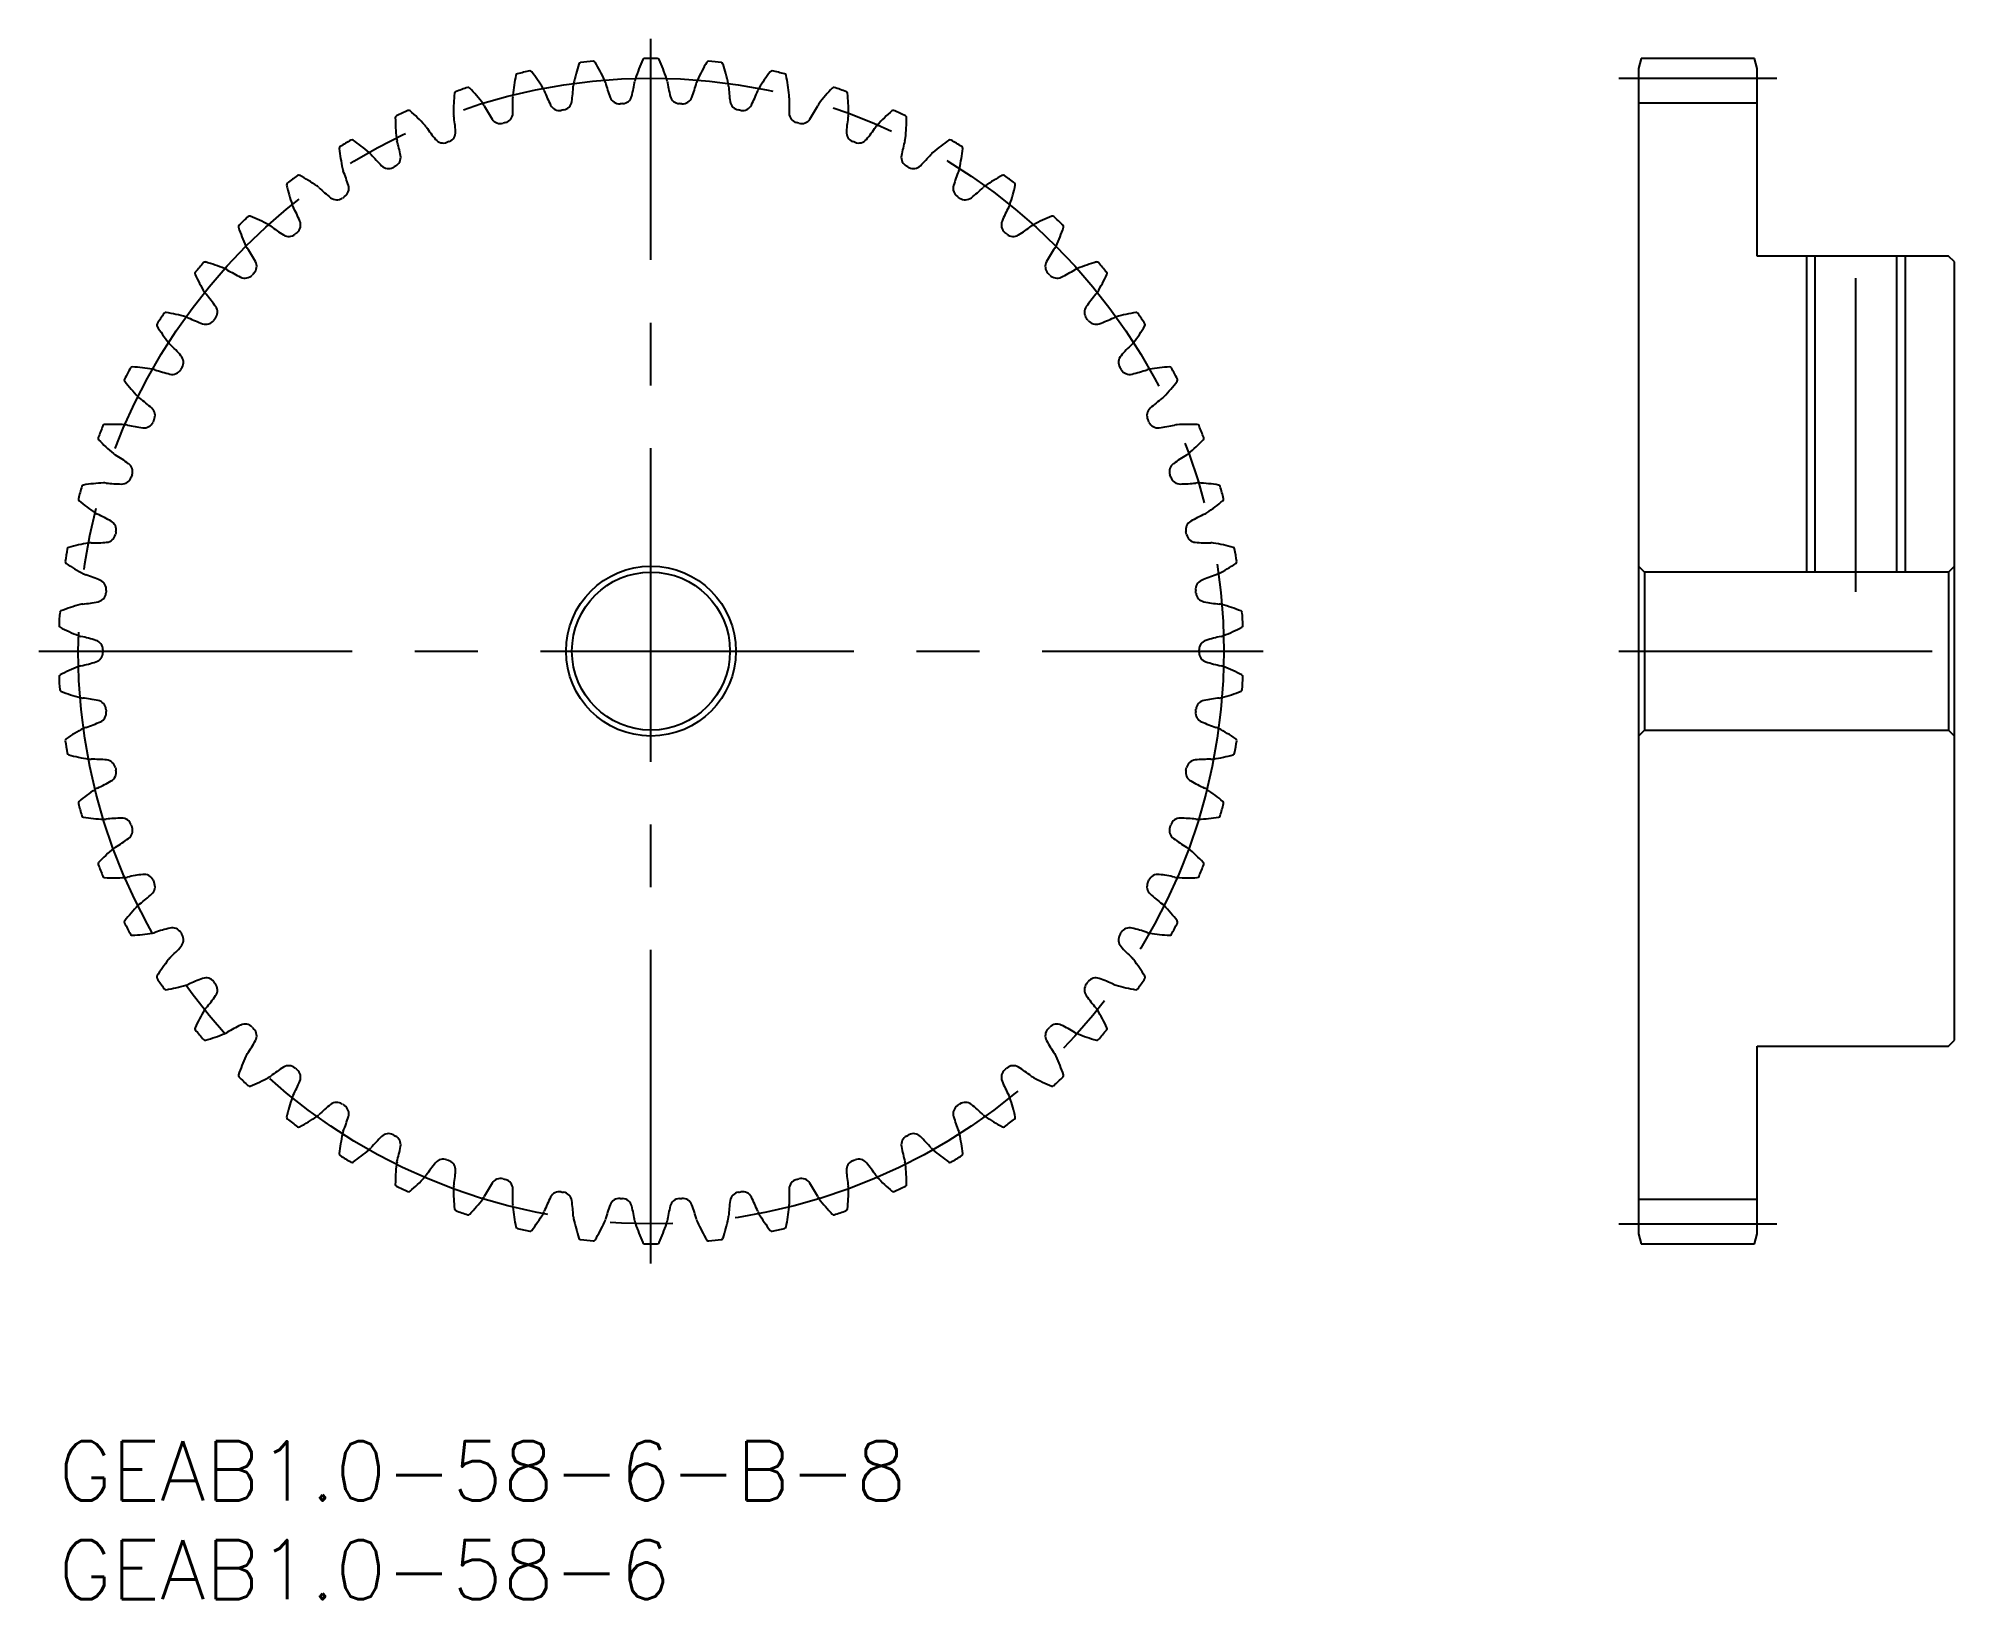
# Model space of a CAD drawing. Extents: x -1 to 97, y -8 to 71.
import ezdxf

# ---------------------------------------------------------------- set-up
doc = ezdxf.new("R2010")
doc.units = 0
doc.header["$LTSCALE"] = 0.5
doc.linetypes.add('CENTER', pattern=[50.8, 31.75, -6.35, 6.35, -6.35])
for name, color, linetype in [('MSM_CENTER', 1, 'CENTER'), ('MSM_CONTINUOUS', 7, 'CONTINUOUS'), ('MSM_NARROW', 5, 'CONTINUOUS'), ('MSM_PART_NUMBER', 7, 'CONTINUOUS')]:
    doc.layers.add(name, color=color, linetype=linetype)
doc.styles.get("Standard").update_dxf_attribs({"font": 'txt.shx', "height": 2, "bigfont": 'bigfont.shx'})

# ---------------------------------------------------------------- blocks, each defined once
blk = doc.blocks.new('*U3')
at = {"layer": 'MSM_PART_NUMBER'}
blk.add_text('GEAB1.0-58-6-B-8', height=3, dxfattribs=at).set_placement((0, -3))
blk = doc.blocks.new('*U4')
at = {"layer": 'MSM_PART_NUMBER'}
blk.add_text('GEAB1.0-58-6', height=3, dxfattribs=at).set_placement((0, -8))

msp = doc.modelspace()

# ---------------------------------------------------------------- linework, layer by layer
at = {"layer": 'MSM_CENTER'}
for p, q in [((30, 9), (30, 71)), ((79, 69), (87, 69)), ((91, 43), (91, 61)), ((-1, 40), (61, 40)), ((79, 40), (97, 40)), ((79, 11), (87, 11))]:
    msp.add_line(p, q, dxfattribs=at)
msp.add_circle((30, 40), 29, dxfattribs=at)
at = {"layer": 'MSM_CONTINUOUS'}
for p, q in [((80.134, 70), (80, 69.5)), ((85.866, 70), (80.134, 70)), ((86, 69.5), (85.866, 70)), ((80, 69.5), (80, 10.5)), ((86, 60), (86, 69.5)), ((80, 67.75), (86, 67.75)), ((95.7, 60), (86, 60)), ((88.933, 60), (88.933, 44)), ((93.067, 60), (93.067, 44)), ((96, 59.7), (95.7, 60)), ((96, 20.3), (96, 59.7)), ((80, 44.3), (80.3, 44)), ((95.7, 44), (96, 44.3)), ((95.7, 44), (80.3, 44)), ((80.3, 44), (80.3, 36)), ((95.7, 44), (95.7, 36)), ((80.3, 36), (80, 35.7)), ((80.3, 36), (95.7, 36)), ((96, 35.7), (95.7, 36)), ((86, 10.5), (86, 20)), ((86, 20), (95.7, 20)), ((95.7, 20), (96, 20.3)), ((80, 12.25), (86, 12.25)), ((80, 10.5), (80.134, 10)), ((80.134, 10), (85.866, 10)), ((85.866, 10), (86, 10.5))]:
    msp.add_line(p, q, dxfattribs=at)
for radius in [4.3, 4]:
    msp.add_circle((30, 40), radius, dxfattribs=at)
for centre, radius, start, end in [((35.532, 66.685), 9.667, 161.70237, 167.75862), ((26.449, 69.688), 0.1, 96.82086, 161.70237), ((30, 40), 30, 95.59294, 96.82086), ((27.086, 69.758), 0.1, 30.71142, 95.59294), ((18.861, 64.872), 9.667, 24.65517, 30.71142), ((38.385, 65.93), 9.667, 155.49548, 161.55172), ((29.68, 69.898), 0.1, 90.61396, 155.49548), ((30, 40), 30, 89.38604, 90.61396), ((30.32, 69.898), 0.1, 24.50452, 89.38604), ((21.615, 65.93), 9.667, 18.44828, 24.50452), ((41.139, 64.872), 9.667, 149.28858, 155.34483), ((32.914, 69.758), 0.1, 84.40706, 149.28858), ((30, 40), 30, 83.17914, 84.40706), ((33.551, 69.688), 0.1, 18.29763, 83.17914), ((24.468, 66.685), 9.667, 12.24138, 18.29763), ((32.614, 67.127), 9.667, 167.90927, 173.96552), ((23.26, 69.13), 0.1, 103.02775, 167.90927), ((30, 40), 30, 101.79983, 103.02775), ((23.886, 69.268), 0.1, 36.91832, 101.79983), ((16.237, 63.522), 9.667, 30.86207, 36.91832), ((17.157, 69.076), 8.923, 351.89539, 356.95584), ((26.894, 68.559), 0.828, 167.75862, 177.00595), ((26.894, 68.559), 0.828, 15.40785, 24.65517), ((36.292, 71.157), 8.923, 195.45795, 200.5184), ((20.376, 70.294), 8.923, 345.6885, 350.74894), ((30, 68.727), 0.828, 161.55172, 170.79905), ((30, 68.727), 0.828, 9.20095, 18.44828), ((39.624, 70.294), 8.923, 189.25106, 194.3115), ((23.708, 71.157), 8.923, 339.4816, 344.54205), ((33.106, 68.559), 0.828, 155.34483, 164.59215), ((33.106, 68.559), 0.828, 2.99405, 12.24138), ((42.843, 69.076), 8.923, 183.04416, 188.10461), ((43.763, 63.522), 9.667, 143.08168, 149.13793), ((36.114, 69.268), 0.1, 78.20017, 143.08168), ((30, 40), 30, 76.97225, 78.20017), ((36.74, 69.13), 0.1, 12.09073, 76.97225), ((27.386, 67.127), 9.667, 6.03448, 12.09073), ((29.666, 67.25), 9.667, 174.11616, 180.17241), ((20.15, 68.231), 0.1, 109.23465, 174.11616), ((30, 40), 30, 108.00673, 109.23465), ((20.757, 68.436), 0.1, 43.12521, 108.00673), ((13.775, 61.896), 9.667, 37.06897, 43.12521), ((20.827, 67.224), 0.828, 27.82164, 37.06897), ((23.824, 68.056), 0.828, 173.96552, 183.21284), ((14.088, 67.517), 8.923, 358.10229, 3.16274), ((23.824, 68.056), 0.828, 21.61474, 30.86207), ((32.887, 71.655), 8.923, 201.66485, 206.7253), ((25.364, 67.867), 0.5, 206.7253, 279.4462), ((25.496, 67.889), 0.5, 279.1745, 351.89539), ((28.404, 68.205), 0.5, 200.51841, 273.2393), ((30, 40), 27.75, 92.9676, 93.2393), ((28.537, 68.212), 0.5, 272.96759, 345.6885), ((31.463, 68.212), 0.5, 194.31149, 267.0324), ((30, 40), 27.75, 86.7607, 87.0324), ((31.596, 68.205), 0.5, 266.76068, 339.4816), ((34.504, 67.889), 0.5, 188.10462, 260.82551), ((34.636, 67.867), 0.5, 260.55379, 333.2747), ((27.113, 71.655), 8.923, 333.2747, 338.33515), ((36.176, 68.056), 0.828, 149.13793, 158.38526), ((45.912, 67.517), 8.923, 176.83726, 181.89771), ((36.176, 68.056), 0.828, 356.78716, 6.03448), ((39.173, 67.224), 0.828, 142.93103, 152.17836), ((46.225, 61.896), 9.667, 136.87479, 142.93103), ((39.243, 68.436), 0.1, 71.99327, 136.87479), ((30, 40), 30, 70.76535, 71.99327), ((39.85, 68.231), 0.1, 5.88384, 70.76535), ((30.334, 67.25), 9.667, 359.82759, 5.88384), ((17.155, 67), 0.1, 115.44155, 180.32306), ((26.722, 67.054), 9.667, 180.32306, 186.37931), ((30, 40), 30, 114.21363, 115.44155), ((17.737, 67.269), 0.1, 49.33211, 114.21363), ((11.502, 60.013), 9.667, 43.27586, 49.33211), ((20.827, 67.224), 0.828, 180.17241, 189.41974), ((11.207, 65.635), 8.923, 4.30919, 9.36963), ((29.447, 71.781), 8.923, 207.87175, 212.93219), ((22.378, 67.202), 0.5, 212.9322, 285.65309), ((30, 40), 27.75, 105.38139, 105.65309), ((22.507, 67.238), 0.5, 285.3814, 358.10231), ((30, 40), 27.75, 99.17449, 99.4462), ((30, 40), 27.75, 80.5538, 80.82551), ((37.493, 67.238), 0.5, 181.89772, 254.61861), ((30, 40), 27.75, 74.34691, 74.61861), ((37.622, 67.202), 0.5, 254.34689, 327.06781), ((30.553, 71.781), 8.923, 327.06781, 332.12825), ((48.793, 65.635), 8.923, 170.63037, 175.69081), ((39.173, 67.224), 0.828, 350.58026, 359.82759), ((48.498, 60.013), 9.667, 130.66789, 136.72414), ((42.263, 67.269), 0.1, 65.78637, 130.66789), ((30, 40), 30, 64.55845, 65.78637), ((33.278, 67.054), 9.667, 353.62069, 359.67694), ((42.845, 67), 0.1, 359.67694, 64.55845), ((30, 40), 30, 120.42052, 121.64844), ((14.86, 65.784), 0.1, 55.53901, 120.42052), ((9.447, 57.896), 9.667, 49.48276, 55.53901), ((17.938, 66.072), 0.828, 186.37931, 195.62664), ((8.545, 63.453), 8.923, 10.51609, 15.57653), ((17.938, 66.072), 0.828, 34.02854, 43.27586), ((26.014, 71.535), 8.923, 214.07864, 219.13909), ((19.481, 66.219), 0.5, 219.1391, 291.85999), ((30, 40), 27.75, 111.58829, 111.85999), ((19.606, 66.268), 0.5, 291.58828, 4.30921), ((40.394, 66.268), 0.5, 175.69082, 248.41171), ((30, 40), 27.75, 68.14001, 68.41171), ((40.519, 66.219), 0.5, 248.14, 320.86091), ((33.986, 71.535), 8.923, 320.86091, 325.92136), ((42.062, 66.072), 0.828, 136.72414, 145.97146), ((51.455, 63.453), 8.923, 164.42347, 169.48392), ((42.062, 66.072), 0.828, 344.37336, 353.62069), ((50.553, 57.896), 9.667, 124.46099, 130.51724), ((45.14, 65.784), 0.1, 59.57948, 124.46099), ((30, 40), 30, 58.35156, 59.57948), ((14.311, 65.453), 0.1, 121.64844, 186.52996), ((23.816, 66.541), 9.667, 186.52996, 192.58621), ((15.189, 64.615), 0.828, 40.23543, 49.48276), ((22.628, 70.92), 8.923, 220.28554, 225.34599), ((16.827, 64.991), 0.5, 297.79517, 10.5161), ((43.173, 64.991), 0.5, 169.48392, 242.20482), ((37.372, 70.92), 8.923, 314.65402, 319.71446), ((44.811, 64.615), 0.828, 130.51724, 139.76457), ((36.184, 66.541), 9.667, 347.41379, 353.47004), ((45.689, 65.453), 0.1, 353.47004, 58.35156), ((30, 40), 30, 126.62742, 127.85534), ((12.161, 63.996), 0.1, 61.7459, 126.62742), ((7.633, 55.569), 9.667, 55.68966, 61.7459), ((15.189, 64.615), 0.828, 192.58621, 201.83353), ((6.135, 60.996), 8.923, 16.72298, 21.78343), ((16.708, 64.928), 0.5, 225.34599, 298.06689), ((30, 40), 27.75, 117.79518, 118.06689), ((30, 40), 27.75, 61.93311, 62.20482), ((43.292, 64.928), 0.5, 241.9331, 314.65402), ((53.865, 60.996), 8.923, 158.21657, 163.27702), ((44.811, 64.615), 0.828, 338.16647, 347.41379), ((52.367, 55.569), 9.667, 118.2541, 124.31034), ((47.839, 63.996), 0.1, 53.37258, 118.2541), ((30, 40), 30, 52.14466, 53.37258), ((11.651, 63.608), 0.1, 127.85534, 192.73685), ((20.983, 65.717), 9.667, 192.73685, 198.7931), ((12.615, 62.87), 0.828, 46.44233, 55.68966), ((19.328, 69.941), 8.923, 226.49244, 231.55288), ((14.091, 63.345), 0.5, 231.55289, 304.27378), ((30, 40), 27.75, 124.00208, 124.27378), ((14.202, 63.42), 0.5, 304.00207, 16.723), ((45.798, 63.42), 0.5, 163.27702, 235.99792), ((30, 40), 27.75, 55.72622, 55.99792), ((45.909, 63.345), 0.5, 235.7262, 308.44712), ((40.672, 69.941), 8.923, 308.44712, 313.50756), ((47.385, 62.87), 0.828, 124.31034, 133.55767), ((39.017, 65.717), 9.667, 341.2069, 347.26315), ((48.349, 63.608), 0.1, 347.26315, 52.14466), ((30, 40), 30, 132.83432, 134.06224), ((9.672, 61.926), 0.1, 67.9528, 132.83432), ((6.081, 53.059), 9.667, 61.89655, 67.9528), ((12.615, 62.87), 0.828, 198.7931, 208.04043), ((4.005, 58.293), 8.923, 22.92988, 27.99032), ((11.762, 61.574), 0.5, 310.20896, 22.9299), ((48.238, 61.574), 0.5, 157.07013, 229.79102), ((55.995, 58.293), 8.923, 152.00968, 157.07012), ((47.385, 62.87), 0.828, 331.95957, 341.2069), ((53.919, 53.059), 9.667, 112.0472, 118.10345), ((50.328, 61.926), 0.1, 47.16568, 112.0472), ((30, 40), 30, 45.93776, 47.16568), ((9.206, 61.486), 0.1, 134.06224, 198.94375), ((18.255, 64.591), 9.667, 198.94375, 205), ((10.244, 60.856), 0.828, 52.64923, 61.89655), ((16.154, 68.612), 8.923, 232.69933, 237.75978), ((11.66, 61.488), 0.5, 237.75979, 310.48068), ((30, 40), 27.75, 130.20898, 130.48068), ((30, 40), 27.75, 49.51932, 49.79102), ((48.34, 61.488), 0.5, 229.51931, 302.24022), ((43.846, 68.612), 8.923, 302.24022, 307.30067), ((49.756, 60.856), 0.828, 118.10345, 127.35077), ((41.745, 64.591), 9.667, 335, 341.05625), ((50.794, 61.486), 0.1, 341.05625, 45.93776), ((10.244, 60.856), 0.828, 205, 214.24732), ((2.18, 55.375), 8.923, 29.13677, 34.19722), ((57.82, 55.375), 8.923, 145.80278, 150.86323), ((49.756, 60.856), 0.828, 325.75268, 335), ((7.005, 59.112), 0.1, 140.26913, 205.15065), ((15.665, 63.177), 9.667, 205.15065, 211.2069), ((30, 40), 30, 139.04121, 140.26913), ((7.42, 59.6), 0.1, 74.1597, 139.04121), ((4.809, 50.397), 9.667, 68.10345, 74.1597), ((8.105, 58.598), 0.828, 58.85612, 68.10345), ((13.141, 66.947), 8.923, 238.90623, 243.96667), ((9.445, 59.379), 0.5, 243.96668, 316.68758), ((30, 40), 27.75, 136.41587, 136.68758), ((9.537, 59.476), 0.5, 316.41586, 29.13679), ((50.463, 59.476), 0.5, 150.86324, 223.58413), ((30, 40), 27.75, 43.31242, 43.58413), ((50.555, 59.379), 0.5, 223.31241, 296.03333), ((46.859, 66.947), 8.923, 296.03333, 301.09377), ((51.895, 58.598), 0.828, 111.89655, 121.14388), ((55.191, 50.397), 9.667, 105.8403, 111.89655), ((52.58, 59.6), 0.1, 40.95879, 105.8403), ((44.335, 63.177), 9.667, 328.7931, 334.84935), ((30, 40), 30, 39.73087, 40.95879), ((52.995, 59.112), 0.1, 334.84935, 39.73087), ((8.105, 58.598), 0.828, 211.2069, 220.45422), ((0.68, 52.277), 8.923, 35.34367, 40.40412), ((59.32, 52.277), 8.923, 139.59588, 144.65633), ((51.895, 58.598), 0.828, 319.54578, 328.7931), ((30, 40), 30, 145.24811, 146.47603), ((5.433, 57.044), 0.1, 80.36659, 145.24811), ((3.832, 47.612), 9.667, 74.31034, 80.36659), ((6.223, 56.121), 0.828, 65.06302, 74.31034), ((10.327, 64.967), 8.923, 245.11313, 250.17357), ((30, 40), 27.75, 142.62277, 142.89447), ((7.551, 57.149), 0.5, 322.62276, 35.34369), ((52.449, 57.149), 0.5, 144.65634, 217.37723), ((30, 40), 27.75, 37.10553, 37.37723), ((49.673, 64.967), 8.923, 289.82643, 294.88687), ((53.777, 56.121), 0.828, 105.68966, 114.93698), ((56.168, 47.612), 9.667, 99.63341, 105.68966), ((54.567, 57.044), 0.1, 34.75189, 99.63341), ((30, 40), 30, 33.52397, 34.75189), ((5.074, 56.513), 0.1, 146.47603, 211.35754), ((13.243, 61.492), 9.667, 211.35754, 217.41379), ((7.47, 57.043), 0.5, 250.17358, 322.89447), ((52.53, 57.043), 0.5, 217.10551, 289.82643), ((46.757, 61.492), 9.667, 322.58621, 328.64246), ((54.926, 56.513), 0.1, 328.64246, 33.52397), ((6.223, 56.121), 0.828, 217.41379, 226.66112), ((-0.475, 49.035), 8.923, 41.55057, 46.61101), ((5.828, 54.622), 0.5, 328.82965, 41.55059), ((54.172, 54.622), 0.5, 138.44944, 211.17033), ((60.475, 49.035), 8.923, 133.38899, 138.44943), ((53.777, 56.121), 0.828, 313.33888, 322.58621), ((30, 40), 30, 151.45501, 152.68293), ((3.735, 54.288), 0.1, 86.57349, 151.45501), ((3.163, 44.738), 9.667, 80.51724, 86.57349), ((4.619, 53.456), 0.828, 71.26992, 80.51724), ((7.743, 62.693), 8.923, 251.32002, 256.38047), ((5.759, 54.507), 0.5, 256.38047, 329.10137), ((30, 40), 27.75, 148.82967, 149.10137), ((30, 40), 27.75, 30.89863, 31.17033), ((54.241, 54.507), 0.5, 210.89862, 283.61953), ((52.257, 62.693), 8.923, 283.61953, 288.67998), ((55.381, 53.456), 0.828, 99.48276, 108.73008), ((56.837, 44.738), 9.667, 93.42651, 99.48276), ((56.265, 54.288), 0.1, 28.54499, 93.42651), ((30, 40), 30, 27.31707, 28.54499), ((3.434, 53.722), 0.1, 152.68293, 217.56444), ((11.018, 59.554), 9.667, 217.56444, 223.62069), ((48.982, 59.554), 9.667, 316.37931, 322.43556), ((56.566, 53.722), 0.1, 322.43556, 27.31707), ((4.619, 53.456), 0.828, 223.62069, 232.86801), ((-1.273, 45.687), 8.923, 47.75746, 52.81791), ((4.389, 51.923), 0.5, 335.03655, 47.75746), ((55.611, 51.923), 0.5, 132.24255, 204.96344), ((61.273, 45.687), 8.923, 127.18209, 132.24254), ((55.381, 53.456), 0.828, 307.13199, 316.37931), ((30, 40), 30, 157.6619, 158.88982), ((2.344, 51.364), 0.1, 92.78039, 157.6619), ((2.808, 41.809), 9.667, 86.72414, 92.78039), ((3.313, 50.633), 0.828, 77.47681, 86.72414), ((5.42, 60.154), 8.923, 257.52692, 262.58736), ((4.333, 51.801), 0.5, 262.58737, 335.30827), ((30, 40), 27.75, 155.03656, 155.30827), ((30, 40), 27.75, 24.69173, 24.96344), ((55.667, 51.801), 0.5, 204.69172, 277.41264), ((54.58, 60.154), 8.923, 277.41264, 282.47308), ((56.687, 50.633), 0.828, 93.27586, 102.52319), ((57.192, 41.809), 9.667, 87.21961, 93.27586), ((57.656, 51.364), 0.1, 22.3381, 87.21961), ((30, 40), 30, 21.11018, 22.3381), ((2.107, 50.769), 0.1, 158.88982, 223.77134), ((9.015, 57.387), 9.667, 223.77134, 229.82759), ((3.313, 50.633), 0.828, 229.82759, 239.07491), ((56.687, 50.633), 0.828, 300.92509, 310.17241), ((50.985, 57.387), 9.667, 310.17241, 316.22866), ((57.893, 50.769), 0.1, 316.22866, 21.11018), ((-1.705, 42.272), 8.923, 53.96436, 59.0248), ((3.25, 49.084), 0.5, 341.24344, 53.96436), ((56.75, 49.084), 0.5, 126.03565, 198.75654), ((61.705, 42.272), 8.923, 120.9752, 126.03564), ((30, 40), 30, 163.8688, 165.09672), ((1.277, 48.307), 0.1, 98.98728, 163.8688), ((2.772, 38.858), 9.667, 92.93103, 98.98728), ((2.32, 47.685), 0.828, 83.68371, 92.93103), ((3.385, 57.378), 8.923, 263.73382, 268.79426), ((3.207, 48.957), 0.5, 268.79427, 341.51516), ((30, 40), 27.75, 161.24346, 161.51516), ((30, 40), 27.75, 18.48484, 18.75654), ((56.793, 48.957), 0.5, 198.48482, 271.20574), ((56.615, 57.378), 8.923, 271.20574, 276.26618), ((57.68, 47.685), 0.828, 87.06897, 96.31629), ((57.228, 38.858), 9.667, 81.01272, 87.06897), ((58.723, 48.307), 0.1, 16.1312, 81.01272), ((30, 40), 30, 14.90328, 16.1312), ((1.106, 47.69), 0.1, 165.09672, 229.97823), ((7.258, 55.016), 9.667, 229.97823, 236.03448), ((52.742, 55.016), 9.667, 303.96552, 310.02177), ((58.894, 47.69), 0.1, 310.02177, 14.90328), ((2.32, 47.685), 0.828, 236.03448, 245.28181), ((-1.765, 38.831), 8.923, 60.17126, 65.2317), ((2.425, 46.138), 0.5, 347.45034, 60.17126), ((57.575, 46.138), 0.5, 119.82875, 192.54964), ((61.765, 38.831), 8.923, 114.7683, 119.82874), ((57.68, 47.685), 0.828, 294.71819, 303.96552), ((30, 40), 30, 170.0757, 171.30362), ((0.547, 45.153), 0.1, 105.19418, 170.0757), ((3.055, 35.921), 9.667, 99.13793, 105.19418), ((1.651, 44.648), 0.828, 89.89061, 99.13793), ((1.662, 54.398), 8.923, 269.94071, 275.00116), ((2.396, 46.007), 0.5, 275.00116, 347.72206), ((30, 40), 27.75, 167.45036, 167.72206), ((30, 40), 27.75, 12.27794, 12.54964), ((57.604, 46.007), 0.5, 192.27793, 264.99884), ((58.338, 54.398), 8.923, 264.99884, 270.05929), ((58.349, 44.648), 0.828, 80.86207, 90.10939), ((56.945, 35.921), 9.667, 74.80582, 80.86207), ((59.453, 45.153), 0.1, 9.9243, 74.80582), ((30, 40), 30, 8.69638, 9.9243), ((0.444, 44.521), 0.1, 171.30362, 236.18513), ((5.768, 52.469), 9.667, 236.18513, 242.24138), ((54.232, 52.469), 9.667, 297.75862, 303.81487), ((59.556, 44.521), 0.1, 303.81487, 8.69638), ((1.651, 44.648), 0.828, 242.24138, 251.4887), ((-1.452, 35.404), 8.923, 66.37815, 71.4386), ((1.923, 43.121), 0.5, 353.65724, 66.37817), ((58.077, 43.121), 0.5, 113.62186, 186.34275), ((61.452, 35.404), 8.923, 108.5614, 113.62185), ((58.349, 44.648), 0.828, 288.5113, 297.75862), ((3.654, 33.032), 9.667, 105.34483, 111.40108), ((1.315, 41.555), 0.828, 96.0975, 105.34483), ((0.271, 51.25), 8.923, 276.14761, 281.20805), ((1.908, 42.988), 0.5, 281.20806, 353.92896), ((30, 40), 27.75, 173.65725, 173.92896), ((30, 40), 27.75, 6.07105, 6.34275), ((58.092, 42.988), 0.5, 186.07103, 258.79195), ((59.729, 51.25), 8.923, 258.79195, 263.85239), ((58.685, 41.555), 0.828, 74.65517, 83.9025), ((56.346, 33.032), 9.667, 68.59892, 74.65517), ((30, 40), 30, 176.28259, 177.51051), ((0.128, 41.299), 0.1, 177.51051, 242.39203), ((0.163, 41.939), 0.1, 111.40108, 176.28259), ((4.562, 49.776), 9.667, 242.39203, 248.44828), ((55.438, 49.776), 9.667, 291.55172, 297.60797), ((59.837, 41.939), 0.1, 3.71741, 68.59892), ((59.872, 41.299), 0.1, 297.60797, 2.48949), ((30, 40), 30, 2.48949, 3.71741), ((1.315, 41.555), 0.828, 248.44828, 257.6956), ((-0.771, 32.03), 8.923, 72.58505, 77.64549), ((1.75, 40.067), 0.5, 359.86414, 72.58507), ((58.25, 40.067), 0.5, 107.41496, 180.13585), ((60.771, 32.03), 8.923, 102.35451, 107.41495), ((58.685, 41.555), 0.828, 282.3044, 291.55172), ((4.562, 30.224), 9.667, 111.55172, 117.60797), ((1.315, 38.445), 0.828, 102.3044, 111.55172), ((-0.771, 47.97), 8.923, 282.35451, 287.41495), ((1.75, 39.933), 0.5, 287.41495, 0.13585), ((30, 40), 27.75, 179.86415, 180.13585), ((30, 40), 27.75, 359.86415, 0.13585), ((58.25, 39.933), 0.5, 179.86413, 252.58505), ((60.771, 47.97), 8.923, 252.58505, 257.64549), ((58.685, 38.445), 0.828, 68.44828, 77.6956), ((55.438, 30.224), 9.667, 62.39203, 68.44828), ((0.128, 38.701), 0.1, 117.60797, 182.48949), ((30, 40), 30, 182.48949, 183.71741), ((59.872, 38.701), 0.1, 357.51051, 62.39203), ((30, 40), 30, 356.28259, 357.51051), ((0.163, 38.061), 0.1, 183.71741, 248.59892), ((3.654, 46.968), 9.667, 248.59892, 254.65517), ((1.315, 38.445), 0.828, 254.65517, 263.9025), ((0.271, 28.75), 8.923, 78.79195, 83.85239), ((1.908, 37.012), 0.5, 6.07103, 78.79197), ((58.092, 37.012), 0.5, 101.20806, 173.92896), ((59.729, 28.75), 8.923, 96.14761, 101.20805), ((58.685, 38.445), 0.828, 276.0975, 285.34483), ((56.346, 46.968), 9.667, 285.34483, 291.40108), ((59.837, 38.061), 0.1, 291.40108, 356.28259), ((-1.452, 44.596), 8.923, 288.5614, 293.62185), ((1.923, 36.879), 0.5, 293.62185, 6.34275), ((30, 40), 27.75, 186.07105, 186.34275), ((58.077, 36.879), 0.5, 173.65723, 246.37815), ((30, 40), 27.75, 353.65725, 353.92896), ((61.452, 44.596), 8.923, 246.37815, 251.4386), ((0.444, 35.479), 0.1, 123.81487, 188.69638), ((30, 40), 30, 188.69638, 189.9243), ((5.768, 27.531), 9.667, 117.75862, 123.81487), ((1.651, 35.352), 0.828, 108.5113, 117.75862), ((58.349, 35.352), 0.828, 62.24138, 71.4887), ((54.232, 27.531), 9.667, 56.18513, 62.24138), ((30, 40), 30, 350.0757, 351.30362), ((59.556, 35.479), 0.1, 351.30362, 56.18513), ((0.547, 34.847), 0.1, 189.9243, 254.80582), ((3.055, 44.079), 9.667, 254.80582, 260.86207), ((1.651, 35.352), 0.828, 260.86207, 270.10939), ((1.662, 25.602), 8.923, 84.99884, 90.05929), ((2.396, 33.993), 0.5, 12.27793, 84.99884), ((57.604, 33.993), 0.5, 95.00117, 167.72206), ((58.338, 25.602), 8.923, 89.94071, 95.00116), ((58.349, 35.352), 0.828, 269.89061, 279.13793), ((56.945, 44.079), 9.667, 279.13793, 285.19418), ((59.453, 34.847), 0.1, 285.19418, 350.0757), ((-1.765, 41.169), 8.923, 294.7683, 299.82874), ((2.425, 33.862), 0.5, 299.82874, 12.54964), ((30, 40), 27.75, 192.27794, 192.54964), ((57.575, 33.862), 0.5, 167.45034, 240.17126), ((30, 40), 27.75, 347.45036, 347.72206), ((61.765, 41.169), 8.923, 240.17126, 245.2317), ((1.106, 32.31), 0.1, 130.02177, 194.90328), ((7.258, 24.984), 9.667, 123.96552, 130.02177), ((2.32, 32.315), 0.828, 114.71819, 123.96552), ((57.68, 32.315), 0.828, 56.03448, 65.28181), ((52.742, 24.984), 9.667, 49.97823, 56.03448), ((58.894, 32.31), 0.1, 345.09672, 49.97823), ((30, 40), 30, 194.90328, 196.1312), ((1.277, 31.693), 0.1, 196.1312, 261.01272), ((2.772, 41.142), 9.667, 261.01272, 267.06897), ((2.32, 32.315), 0.828, 267.06897, 276.31629), ((3.385, 22.622), 8.923, 91.20574, 96.26618), ((3.207, 31.043), 0.5, 18.48482, 91.20576), ((56.793, 31.043), 0.5, 88.79427, 161.51516), ((56.615, 22.622), 8.923, 83.73382, 88.79426), ((57.68, 32.315), 0.828, 263.68371, 272.93103), ((57.228, 41.142), 9.667, 272.93103, 278.98728), ((58.723, 31.693), 0.1, 278.98728, 343.8688), ((30, 40), 30, 343.8688, 345.09672), ((-1.705, 37.728), 8.923, 300.9752, 306.03564), ((3.25, 30.916), 0.5, 306.03564, 18.75654), ((30, 40), 27.75, 198.48484, 198.75654), ((56.75, 30.916), 0.5, 161.24344, 233.96436), ((30, 40), 27.75, 341.24346, 341.51516), ((61.705, 37.728), 8.923, 233.96436, 239.0248), ((9.015, 22.613), 9.667, 130.17241, 136.22866), ((3.313, 29.367), 0.828, 120.92509, 130.17241), ((56.687, 29.367), 0.828, 49.82759, 59.07491), ((50.985, 22.613), 9.667, 43.77134, 49.82759), ((2.107, 29.231), 0.1, 136.22866, 201.11018), ((30, 40), 30, 201.11018, 202.3381), ((2.344, 28.636), 0.1, 202.3381, 267.21961), ((2.808, 38.191), 9.667, 267.21961, 273.27586), ((3.313, 29.367), 0.828, 273.27586, 282.52319), ((5.42, 19.846), 8.923, 97.41264, 102.47308), ((4.333, 28.199), 0.5, 24.69172, 97.41266), ((55.667, 28.199), 0.5, 82.58738, 155.30827), ((54.58, 19.846), 8.923, 77.52692, 82.58736), ((56.687, 29.367), 0.828, 257.47681, 266.72414), ((57.192, 38.191), 9.667, 266.72414, 272.78039), ((57.656, 28.636), 0.1, 272.78039, 337.6619), ((30, 40), 30, 337.6619, 338.88982), ((57.893, 29.231), 0.1, 338.88982, 43.77134), ((-1.273, 34.313), 8.923, 307.18209, 312.24254), ((4.389, 28.077), 0.5, 312.24254, 24.96344), ((30, 40), 27.75, 204.69173, 204.96344), ((55.611, 28.077), 0.5, 155.03655, 227.75746), ((30, 40), 27.75, 335.03656, 335.30827), ((61.273, 34.313), 8.923, 227.75746, 232.81791), ((11.018, 20.446), 9.667, 136.37931, 142.43556), ((4.619, 26.544), 0.828, 127.13199, 136.37931), ((55.381, 26.544), 0.828, 43.62069, 52.86801), ((48.982, 20.446), 9.667, 37.56444, 43.62069), ((3.434, 26.278), 0.1, 142.43556, 207.31707), ((30, 40), 30, 207.31707, 208.54499), ((3.735, 25.712), 0.1, 208.54499, 273.42651), ((3.163, 35.262), 9.667, 273.42651, 279.48276), ((4.619, 26.544), 0.828, 279.48276, 288.73008), ((7.743, 17.307), 8.923, 103.61953, 108.67998), ((5.759, 25.493), 0.5, 30.89864, 103.61953), ((30, 40), 27.75, 210.89863, 211.17033), ((5.828, 25.378), 0.5, 318.44944, 31.17033), ((54.172, 25.378), 0.5, 148.82965, 221.55057), ((30, 40), 27.75, 328.82967, 329.10137), ((54.241, 25.493), 0.5, 76.38048, 149.10137), ((52.257, 17.307), 8.923, 71.32002, 76.38047), ((55.381, 26.544), 0.828, 251.26992, 260.51724), ((56.837, 35.262), 9.667, 260.51724, 266.57349), ((56.265, 25.712), 0.1, 266.57349, 331.45501), ((30, 40), 30, 331.45501, 332.68293), ((56.566, 26.278), 0.1, 332.68293, 37.56444), ((-0.475, 30.965), 8.923, 313.38899, 318.44943), ((60.475, 30.965), 8.923, 221.55057, 226.61101), ((5.074, 23.487), 0.1, 148.64246, 213.52397), ((13.243, 18.508), 9.667, 142.58621, 148.64246), ((6.223, 23.879), 0.828, 133.33888, 142.58621), ((53.777, 23.879), 0.828, 37.41379, 46.66112), ((46.757, 18.508), 9.667, 31.35754, 37.41379), ((54.926, 23.487), 0.1, 326.47603, 31.35754), ((30, 40), 30, 213.52397, 214.75189), ((5.433, 22.956), 0.1, 214.75189, 279.63341), ((3.832, 32.388), 9.667, 279.63341, 285.68966), ((6.223, 23.879), 0.828, 285.68966, 294.93698), ((10.327, 15.033), 8.923, 109.82643, 114.88687), ((7.47, 22.957), 0.5, 37.10554, 109.82643), ((0.68, 27.723), 8.923, 319.59588, 324.65633), ((30, 40), 27.75, 217.10553, 217.37723), ((7.551, 22.851), 0.5, 324.65634, 37.37723), ((52.449, 22.851), 0.5, 142.62275, 215.34367), ((59.32, 27.723), 8.923, 215.34367, 220.40412), ((30, 40), 27.75, 322.62277, 322.89447), ((52.53, 22.957), 0.5, 70.17358, 142.89447), ((49.673, 15.033), 8.923, 65.11313, 70.17357), ((53.777, 23.879), 0.828, 245.06302, 254.31034), ((56.168, 32.388), 9.667, 254.31034, 260.36659), ((54.567, 22.956), 0.1, 260.36659, 325.24811), ((30, 40), 30, 325.24811, 326.47603), ((15.665, 16.823), 9.667, 148.7931, 154.84935), ((8.105, 21.402), 0.828, 139.54578, 148.7931), ((51.895, 21.402), 0.828, 31.2069, 40.45422), ((44.335, 16.823), 9.667, 25.15065, 31.2069), ((7.005, 20.888), 0.1, 154.84935, 219.73087), ((30, 40), 30, 219.73087, 220.95879), ((4.809, 29.603), 9.667, 285.8403, 291.89655), ((8.105, 21.402), 0.828, 291.89655, 301.14388), ((13.141, 13.053), 8.923, 116.03333, 121.09377), ((9.445, 20.621), 0.5, 43.31241, 116.03333), ((30, 40), 27.75, 223.31242, 223.58413), ((9.537, 20.524), 0.5, 330.86324, 43.58413), ((50.463, 20.524), 0.5, 136.41586, 209.13677), ((30, 40), 27.75, 316.41587, 316.68758), ((50.555, 20.621), 0.5, 63.96669, 136.68758), ((46.859, 13.053), 8.923, 58.90623, 63.96668), ((51.895, 21.402), 0.828, 238.85612, 248.10345), ((55.191, 29.603), 9.667, 248.10345, 254.1597), ((30, 40), 30, 319.04121, 320.26913), ((52.995, 20.888), 0.1, 320.26913, 25.15065), ((7.42, 20.4), 0.1, 220.95879, 285.8403), ((10.244, 19.144), 0.828, 145.75268, 155), ((2.18, 24.625), 8.923, 325.80278, 330.86323), ((57.82, 24.625), 8.923, 209.13677, 214.19722), ((49.756, 19.144), 0.828, 25, 34.24732), ((52.58, 20.4), 0.1, 254.1597, 319.04121), ((18.255, 15.409), 9.667, 155, 161.05625), ((16.154, 11.388), 8.923, 122.24022, 127.30067), ((11.66, 18.512), 0.5, 49.51931, 122.24024), ((30, 40), 27.75, 229.51932, 229.79102), ((11.762, 18.426), 0.5, 337.07013, 49.79102), ((48.238, 18.426), 0.5, 130.20896, 202.92988), ((30, 40), 27.75, 310.20898, 310.48068), ((48.34, 18.512), 0.5, 57.75979, 130.48068), ((43.846, 11.388), 8.923, 52.69933, 57.75978), ((41.745, 15.409), 9.667, 18.94375, 25), ((9.206, 18.514), 0.1, 161.05625, 225.93776), ((30, 40), 30, 225.93776, 227.16568), ((9.672, 18.074), 0.1, 227.16568, 292.0472), ((6.081, 26.941), 9.667, 292.0472, 298.10345), ((10.244, 19.144), 0.828, 298.10345, 307.35077), ((4.005, 21.707), 8.923, 332.00968, 337.07012), ((55.995, 21.707), 8.923, 202.92988, 207.99032), ((49.756, 19.144), 0.828, 232.64923, 241.89655), ((53.919, 26.941), 9.667, 241.89655, 247.9528), ((50.328, 18.074), 0.1, 247.9528, 312.83432), ((30, 40), 30, 312.83432, 314.06224), ((50.794, 18.514), 0.1, 314.06224, 18.94375), ((20.983, 14.283), 9.667, 161.2069, 167.26315), ((12.615, 17.13), 0.828, 151.95957, 161.2069), ((19.328, 10.059), 8.923, 128.44712, 133.50756), ((14.091, 16.655), 0.5, 55.7262, 128.44712), ((30, 40), 27.75, 235.72622, 235.99792), ((14.202, 16.58), 0.5, 343.27703, 55.99792), ((45.798, 16.58), 0.5, 124.00206, 196.72298), ((30, 40), 27.75, 304.00208, 304.27378), ((45.909, 16.655), 0.5, 51.55289, 124.27378), ((40.672, 10.059), 8.923, 46.49244, 51.55288), ((47.385, 17.13), 0.828, 18.7931, 28.04043), ((39.017, 14.283), 9.667, 12.73685, 18.7931), ((11.651, 16.392), 0.1, 167.26315, 232.14466), ((30, 40), 30, 232.14466, 233.37258), ((12.161, 16.004), 0.1, 233.37258, 298.2541), ((7.633, 24.431), 9.667, 298.2541, 304.31034), ((12.615, 17.13), 0.828, 304.31034, 313.55767), ((15.189, 15.385), 0.828, 158.16647, 167.41379), ((6.135, 19.004), 8.923, 338.21657, 343.27702), ((53.865, 19.004), 8.923, 196.72298, 201.78343), ((44.811, 15.385), 0.828, 12.58621, 21.83353), ((47.385, 17.13), 0.828, 226.44233, 235.68966), ((52.367, 24.431), 9.667, 235.68966, 241.7459), ((47.839, 16.004), 0.1, 241.7459, 306.62742), ((30, 40), 30, 306.62742, 307.85534), ((48.349, 16.392), 0.1, 307.85534, 12.73685), ((23.816, 13.459), 9.667, 167.41379, 173.47004), ((9.447, 22.104), 9.667, 304.46099, 310.51724), ((15.189, 15.385), 0.828, 310.51724, 319.76457), ((22.628, 9.08), 8.923, 134.65402, 139.71446), ((16.708, 15.072), 0.5, 61.9331, 134.65402), ((30, 40), 27.75, 241.93311, 242.20482), ((16.827, 15.009), 0.5, 349.48392, 62.20482), ((8.545, 16.547), 8.923, 344.42347, 349.48392), ((43.173, 15.009), 0.5, 117.79517, 190.51608), ((51.455, 16.547), 8.923, 190.51608, 195.57653), ((30, 40), 27.75, 297.79518, 298.06689), ((43.292, 15.072), 0.5, 45.346, 118.06689), ((37.372, 9.08), 8.923, 40.28554, 45.34599), ((44.811, 15.385), 0.828, 220.23543, 229.48276), ((50.553, 22.104), 9.667, 229.48276, 235.53901), ((36.184, 13.459), 9.667, 6.52996, 12.58621), ((14.311, 14.547), 0.1, 173.47004, 238.35156), ((30, 40), 30, 238.35156, 239.57948), ((14.86, 14.216), 0.1, 239.57948, 304.46099), ((26.722, 12.946), 9.667, 173.62069, 179.67694), ((17.938, 13.928), 0.828, 164.37336, 173.62069), ((26.014, 8.465), 8.923, 140.86091, 145.92136), ((19.481, 13.781), 0.5, 68.14, 140.86091), ((30, 40), 27.75, 248.14001, 248.41171), ((19.606, 13.732), 0.5, 355.69082, 68.41171), ((40.394, 13.732), 0.5, 111.58827, 184.30919), ((30, 40), 27.75, 291.58829, 291.85999), ((40.519, 13.781), 0.5, 39.1391, 111.85999), ((33.986, 8.465), 8.923, 34.07864, 39.13909), ((42.062, 13.928), 0.828, 6.37931, 15.62664), ((33.278, 12.946), 9.667, 0.32306, 6.37931), ((45.14, 14.216), 0.1, 235.53901, 300.42052), ((30, 40), 30, 300.42052, 301.64844), ((45.689, 14.547), 0.1, 301.64844, 6.52996), ((17.155, 13), 0.1, 179.67694, 244.55845), ((30, 40), 30, 244.55845, 245.78637), ((11.502, 19.987), 9.667, 310.66789, 316.72414), ((17.938, 13.928), 0.828, 316.72414, 325.97146), ((20.827, 12.776), 0.828, 170.58026, 179.82759), ((29.666, 12.75), 9.667, 179.82759, 185.88384), ((11.207, 14.365), 8.923, 350.63037, 355.69081), ((29.447, 8.219), 8.923, 147.06781, 152.12825), ((22.378, 12.798), 0.5, 74.34689, 147.06781), ((30, 40), 27.75, 254.34691, 254.61861), ((22.507, 12.762), 0.5, 1.89772, 74.61861), ((14.088, 12.483), 8.923, 356.83726, 1.89771), ((45.912, 12.483), 8.923, 178.10229, 183.16274), ((37.493, 12.762), 0.5, 105.38137, 178.10229), ((30, 40), 27.75, 285.38139, 285.65309), ((37.622, 12.798), 0.5, 32.9322, 105.65309), ((30.553, 8.219), 8.923, 27.87175, 32.93219), ((48.793, 14.365), 8.923, 184.30919, 189.36963), ((30.334, 12.75), 9.667, 354.11616, 0.17241), ((39.173, 12.776), 0.828, 0.17241, 9.41974), ((42.062, 13.928), 0.828, 214.02854, 223.27586), ((48.498, 19.987), 9.667, 223.27586, 229.33211), ((30, 40), 30, 294.21363, 295.44155), ((42.845, 13), 0.1, 295.44155, 0.32306), ((17.737, 12.731), 0.1, 245.78637, 310.66789), ((13.775, 18.104), 9.667, 316.87479, 322.93103), ((20.827, 12.776), 0.828, 322.93103, 332.17836), ((23.824, 11.944), 0.828, 176.78716, 186.03448), ((32.614, 12.873), 9.667, 186.03448, 192.09073), ((32.887, 8.345), 8.923, 153.2747, 158.33515), ((25.364, 12.133), 0.5, 80.55379, 153.2747), ((30, 40), 27.75, 260.5538, 260.82551), ((25.496, 12.111), 0.5, 8.10462, 80.82551), ((17.157, 10.924), 8.923, 3.04416, 8.10461), ((36.292, 8.843), 8.923, 159.4816, 164.54205), ((28.404, 11.795), 0.5, 86.76068, 159.4816), ((30, 40), 27.75, 266.7607, 267.0324), ((28.537, 11.788), 0.5, 14.31151, 87.0324), ((20.376, 9.706), 8.923, 9.25106, 14.3115), ((39.624, 9.706), 8.923, 165.6885, 170.74894), ((31.463, 11.788), 0.5, 92.96758, 165.6885), ((30, 40), 27.75, 272.9676, 273.2393), ((31.596, 11.795), 0.5, 20.51841, 93.2393), ((23.708, 8.843), 8.923, 15.45795, 20.5184), ((42.843, 10.924), 8.923, 171.89539, 176.95584), ((34.504, 12.111), 0.5, 99.17448, 171.89539), ((30, 40), 27.75, 279.17449, 279.4462), ((34.636, 12.133), 0.5, 26.72531, 99.4462), ((27.113, 8.345), 8.923, 21.66485, 26.7253), ((27.386, 12.873), 9.667, 347.90927, 353.96552), ((36.176, 11.944), 0.828, 353.96552, 3.21284), ((39.173, 12.776), 0.828, 207.82164, 217.06897), ((46.225, 18.104), 9.667, 217.06897, 223.12521), ((42.263, 12.731), 0.1, 229.33211, 294.21363), ((20.15, 11.769), 0.1, 185.88384, 250.76535), ((30, 40), 30, 250.76535, 251.99327), ((20.757, 11.564), 0.1, 251.99327, 316.87479), ((23.26, 10.87), 0.1, 192.09073, 256.97225), ((16.237, 16.478), 9.667, 323.08168, 329.13793), ((23.824, 11.944), 0.828, 329.13793, 338.38526), ((26.894, 11.441), 0.828, 182.99405, 192.24138), ((35.532, 13.315), 9.667, 192.24138, 198.29763), ((18.861, 15.128), 9.667, 329.28858, 335.34483), ((26.894, 11.441), 0.828, 335.34483, 344.59215), ((30, 11.273), 0.828, 189.20095, 198.44828), ((38.385, 14.07), 9.667, 198.44828, 204.50452), ((21.615, 14.07), 9.667, 335.49548, 341.55172), ((30, 11.273), 0.828, 341.55172, 350.79905), ((33.106, 11.441), 0.828, 195.40785, 204.65517), ((41.139, 15.128), 9.667, 204.65517, 210.71142), ((24.468, 13.315), 9.667, 341.70237, 347.75862), ((33.106, 11.441), 0.828, 347.75862, 357.00595), ((36.176, 11.944), 0.828, 201.61474, 210.86207), ((43.763, 16.478), 9.667, 210.86207, 216.91832), ((36.74, 10.87), 0.1, 283.02775, 347.90927), ((39.243, 11.564), 0.1, 223.12521, 288.00673), ((30, 40), 30, 288.00673, 289.23465), ((39.85, 11.769), 0.1, 289.23465, 354.11616), ((30, 40), 30, 256.97225, 258.20017), ((23.886, 10.732), 0.1, 258.20017, 323.08168), ((26.449, 10.312), 0.1, 198.29763, 263.17914), ((30, 40), 30, 263.17914, 264.40706), ((27.086, 10.242), 0.1, 264.40706, 329.28858), ((29.68, 10.102), 0.1, 204.50452, 269.38604), ((30, 40), 30, 269.38604, 270.61396), ((30.32, 10.102), 0.1, 270.61396, 335.49548), ((32.914, 10.242), 0.1, 210.71142, 275.59294), ((30, 40), 30, 275.59294, 276.82086), ((33.551, 10.312), 0.1, 276.82086, 341.70237), ((36.114, 10.732), 0.1, 216.91832, 281.79983), ((30, 40), 30, 281.79983, 283.02775)]:
    msp.add_arc(centre, radius, start, end, dxfattribs=at)
at = {"layer": 'MSM_NARROW'}
for p, q in [((88.5, 60), (88.5, 44)), ((93.5, 60), (93.5, 44))]:
    msp.add_line(p, q, dxfattribs=at)

# ---------------------------------------------------------------- block references
at = {"layer": 'MSM_CONTINUOUS'}
for name in ['*U3', '*U4']:
    msp.add_blockref(name, (0, 0), dxfattribs=at)

doc.saveas('drawing.dxf')
